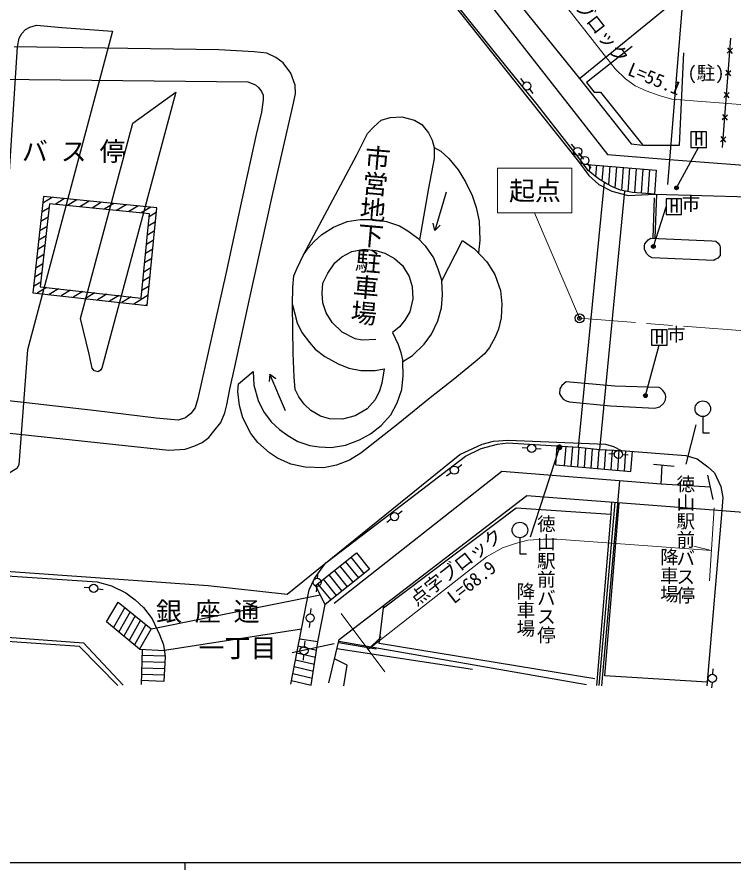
# Model space of a CAD drawing. Units: millimetres at full size, sheet at 1:1000; details may follow other scales. Extents: x 40000 to 680000, y 20000 to 380000.
# Drawn here: x 145354 to 242038, y 204000 to 319060 of the extents above; entities that cross this region are included whole.
import ezdxf
from ezdxf.enums import TextEntityAlignment as Align

# ---------------------------------------------------------------- set-up
doc = ezdxf.new("R2010")
doc.units = ezdxf.units.MM
doc.header["$LTSCALE"] = 1000
doc.header["$PDMODE"] = 32
doc.header["$PDSIZE"] = 500
doc.linetypes.add('CHAIN', pattern=[18.5, 12, -1.5, 3.5, -1.5])
for name, color, linetype, lineweight in [('M-BGD', 7, 'Continuous', 25), ('M-BGD-EXST', 7, 'Continuous', 25), ('M-BMK', 2, 'CHAIN', 13), ('M-BMK-ROW', 30, 'Continuous', 25), ('M-BMK-SRVR', 3, 'Continuous', 25), ('M-STR-HTXT', 7, 'Continuous', 13), ('M-STR-STR3', 7, 'Continuous', 25), ('M-STR-STRC', 7, 'Continuous', 25), ('M-STR-STRD', 8, 'Continuous', 25), ('M-TTL-BAND', 7, 'Continuous', 25)]:
    doc.layers.add(name, color=color, linetype=linetype, lineweight=lineweight)
doc.layers.add('M-BMK-HTXT', color=7, linetype='Continuous')
doc.layers.add('M-OTRS', color=6, linetype='Continuous')
doc.styles.add('@ＭＳ ゴシック', font='')
doc.styles.add('ＭＳ ゴシック', font='')
doc.styles.get('@ＭＳ ゴシック').set_extended_font_data('@MS Gothic')
doc.styles.get('ＭＳ ゴシック').set_extended_font_data('MS Gothic')

msp = doc.modelspace()

# ---------------------------------------------------------------- hatches: boundary and pattern name
at = {"layer": 'M-BGD'}
msp.add_hatch(color=256, dxfattribs=at).paths.add_polyline_path([(218894, 260947, 0.41421), (218567, 261409, 0.41421), (218105, 261082, 1)])
at = {"layer": 'M-BGD-EXST'}
for points in [[(234485, 295844, 1), (234115, 296180, 1)], [(231355, 287927, 1), (230985, 288264, 1)], [(230284, 267819, 1), (229914, 268155, 1)]]:
    msp.add_hatch(color=256, dxfattribs=at).paths.add_polyline_path(points)

# ---------------------------------------------------------------- linework, layer by layer
at = {"layer": 'M-BGD'}
for p, q in [((240505, 301458), (241611, 316192)), ((241107, 314193), (241865, 314845)), ((241159, 314898), (241812, 314140)), ((240882, 311201), (241640, 311853)), ((240935, 311906), (241587, 311148)), ((213757, 310190), (213289, 310776)), ((214444, 309331), (214912, 308745)), ((240657, 308210), (241416, 308862)), ((240710, 308915), (241363, 308157)), ((240433, 305218), (241191, 305870)), ((240486, 305923), (241138, 305165)), ((240208, 302226), (240966, 302879)), ((240261, 302932), (240913, 302174)), ((220615, 301347), (220147, 301933)), ((221583, 300131), (221114, 300717)), ((221302, 300488), (221770, 299902)), ((222269, 299272), (222738, 298686)), ((150100, 294730), (148845, 293971)), ((151761, 294566), (150475, 293788)), ((231296, 294657), (231077, 289225)), ((231616, 295155), (231377, 289212)), ((153423, 294402), (152137, 293625)), ((155085, 294239), (153799, 293461)), ((156747, 294075), (155461, 293297)), ((158409, 293912), (157123, 293134)), ((160071, 293748), (158785, 292970)), ((161733, 293584), (160447, 292807)), ((163395, 293421), (162109, 292643)), ((149677, 293305), (148706, 292718)), ((164125, 292694), (163165, 292113)), ((149537, 292052), (148566, 291465)), ((164005, 291452), (163044, 290871)), ((149398, 290800), (148427, 290213)), ((163885, 290211), (162924, 289630)), ((201700, 290277), (202436, 290971)), ((149259, 289547), (148288, 288960)), ((163764, 288969), (162804, 288389)), ((149119, 288294), (148148, 287707)), ((163644, 287728), (162683, 287147)), ((148980, 287041), (148009, 286454)), ((148841, 285788), (147870, 285201)), ((163524, 286487), (162563, 285906)), ((148701, 284535), (147730, 283948)), ((163403, 285245), (162443, 284665)), ((148562, 283282), (147591, 282695)), ((163283, 284004), (162323, 283423)), ((149309, 282565), (148044, 281801)), ((150941, 282384), (149676, 281619)), ((152573, 282202), (151309, 281437)), ((154206, 282021), (152941, 281256)), ((163163, 282763), (162202, 282182)), ((155838, 281839), (154573, 281074)), ((157470, 281658), (156206, 280893)), ((159103, 281476), (157838, 280711)), ((160735, 281295), (159470, 280530)), ((163042, 281521), (161103, 280348)), ((162922, 280280), (162735, 280167)), ((179465, 270890), (179335, 269887)), ((237838, 265164), (237838, 262989)), ((235587, 258722), (236935, 264045)), ((237838, 262989), (238728, 262989)), ((214210, 260903), (213461, 260946)), ((218499, 261015), (214543, 248887)), ((215308, 260839), (216057, 260796)), ((225909, 260089), (225160, 260132)), ((227007, 260025), (227756, 259981)), ((204761, 258263), (205357, 258718)), ((231193, 258733), (233997, 258463)), ((232207, 256024), (232364, 258621)), ((203887, 257595), (203291, 257140)), ((238485, 257266), (239186, 253980)), ((226607, 256479), (224197, 228816)), ((223878, 228894), (226000, 253588)), ((196692, 251994), (197288, 252449)), ((195817, 251327), (195221, 250871)), ((213174, 248805), (213174, 246630)), ((213174, 246630), (214063, 246630)), ((185891, 243342), (185971, 244088)), ((155141, 242037), (154395, 242112)), ((156235, 241926), (156981, 241851)), ((185774, 242248), (185695, 241502)), ((184946, 238541), (185025, 239287)), ((184829, 237448), (184749, 236702)), ((182277, 229078), (183711, 236503)), ((184115, 234124), (184194, 234870)), ((188741, 234869), (222144, 229018)), ((182475, 233335), (188108, 234568)), ((188499, 233857), (206762, 231105)), ((188697, 234683), (193799, 233812)), ((183998, 233030), (183918, 232284)), ((239180, 230395), (239244, 231142)), ((239086, 229299), (239023, 228551))]:
    msp.add_line(p, q, dxfattribs=at)
for points in [[(221742, 299216), (221116, 300056), (215497, 307244), (209707, 314420), (204820, 320534), (203834, 322144), (203440, 323012), (203072, 324115), (202912, 325538), (203092, 328319), (203597, 330674), (204356, 334552), (205031, 337966), (206943, 347351)], [(191814, 344085), (208714, 326290), (221190, 310779), (234027, 321213)], [(231356, 295162), (244068, 294829), (245266, 294986), (246401, 295572), (247679, 296733), (248266, 297594), (248814, 298784), (249152, 300146), (249507, 303803), (252375, 342048)], [(206335, 324393), (224969, 300528), (233367, 299841), (247520, 298757)], [(144370, 262935), (165826, 260644), (168031, 260755), (169329, 261193), (170298, 261681), (171222, 262324), (171909, 263190), (172828, 264383), (173377, 265652), (173645, 266755), (174072, 268855), (174708, 271861), (176691, 281019), (179842, 295251), (182642, 307456), (182922, 308732), (182848, 309887), (182289, 311491), (181251, 312882), (180268, 313606), (179035, 314183), (177333, 314386), (172565, 314643), (144945, 315060)], [(228290, 315083), (222167, 310247), (223198, 308941), (224021, 308941), (229742, 301786), (234697, 301786), (235294, 314220)], [(138539, 310732), (176461, 310340), (177499, 309939), (177973, 309509), (178303, 308998), (178528, 308529), (178556, 307877), (178336, 306221), (177598, 303229), (175559, 293976), (173489, 284415), (169746, 267610), (169373, 266358), (168808, 265580), (168077, 265003), (167104, 264675), (164121, 264929), (156037, 265937), (146240, 267056), (139282, 267830), (139874, 273155), (134875, 273711)], [(221190, 310779), (228168, 301941), (229742, 301786)], [(183983, 286962), (191171, 300451), (192634, 303344), (193459, 304252), (194447, 305149), (195666, 305497), (197242, 305618), (198951, 305171), (199928, 304574), (200866, 303460), (201341, 302470), (201630, 301453), (201603, 299993), (200837, 295981), (199615, 289004)], [(201630, 301453), (202497, 300962), (203576, 299983), (204828, 298462), (205846, 296841), (206730, 294998), (207265, 293374), (207676, 291517), (207757, 288940), (207588, 287235)], [(231356, 295162), (228372, 295373), (226745, 295692), (225738, 296132), (224802, 296605), (223768, 297223), (222368, 298376), (221742, 299216)], [(203245, 295441), (201700, 290277), (201467, 291260)], [(182513, 280215), (182533, 282604), (182683, 284160), (183078, 285099), (183983, 286962), (184610, 287879), (185409, 288759), (186453, 289706), (188019, 290698), (189893, 291461), (191650, 291756), (193485, 291756), (195199, 291488), (196916, 290909), (198065, 290242), (199410, 289210), (200415, 288203), (201509, 286576), (202106, 285109), (202380, 284289), (202662, 283483)], [(193733, 275547), (191918, 275468), (190937, 275660), (189216, 276546), (187832, 277851), (187048, 279158), (186607, 280487), (186484, 281816), (186614, 283166), (187269, 284526), (188229, 285884), (189148, 286718), (190514, 287445), (192175, 287745), (193728, 287583), (194933, 287227), (196276, 286507), (197340, 285542), (198253, 284064), (198622, 282695), (198720, 281063), (198327, 279281), (197648, 278190), (196932, 277287), (196174, 276623), (195981, 276506), (196763, 274878), (197091, 273814), (197359, 272806), (197374, 272587), (198669, 273382), (200242, 274927), (201264, 276282), (202112, 278088), (202584, 279843), (202753, 281587), (202662, 283483), (205451, 288914), (207066, 287792), (208714, 286035), (209804, 284322), (210557, 282166), (210737, 280366), (210629, 278491), (210300, 276938), (209840, 275896), (209093, 274497), (208382, 273649), (207127, 272567), (204154, 270102), (201084, 267687), (196759, 264186), (191723, 260221), (190177, 259286), (188423, 258608), (186663, 258254), (184200, 258349), (182264, 258728), (180484, 259554), (179421, 260270), (177807, 261679), (176899, 262897), (175816, 264988), (175342, 266658), (175128, 268566), (175227, 269587), (177208, 271235), (177296, 269415), (177874, 267316), (178575, 265854), (179629, 264455), (180746, 263441), (181857, 262590), (183219, 261816), (184820, 261271), (186096, 261085), (187709, 260992), (189631, 261323), (191545, 262012), (193002, 262831), (194467, 263975), (195744, 265383), (196603, 267012), (197240, 268816), (197419, 270659), (197374, 272587)], [(181540, 265915), (179465, 270890), (180268, 270277)], [(183711, 236503), (184730, 241778), (185488, 243339), (186358, 244594), (186992, 245411), (194718, 251337), (205812, 259808), (207937, 260865), (210161, 261422), (211491, 261609), (218867, 261181), (221007, 261013), (223966, 260726), (226841, 260607), (235535, 259926), (237092, 259464), (238504, 258382), (239401, 257567), (240276, 255744), (240518, 254256), (240386, 252501), (238371, 228852)], [(238836, 255623), (232207, 256024), (210712, 257768), (188113, 239932)], [(187392, 229220), (188794, 235090), (214090, 254495), (232270, 253111), (247993, 251928), (272145, 250219), (288366, 249082), (295372, 248457)], [(225539, 253623), (225427, 251982), (223509, 228884)], [(238410, 229316), (224633, 230175), (226538, 253547)], [(194788, 239355), (212685, 252847), (225414, 251983)], [(121384, 229173), (122838, 236977), (123597, 239811), (124604, 241441), (126298, 243201), (128110, 244133), (129259, 244573), (141270, 243876), (156136, 242877), (158079, 242332), (160022, 241385), (161283, 240429), (162424, 239394), (163577, 237862), (164585, 235761), (165105, 234358), (165330, 232817), (165135, 229431)], [(223298, 229773), (194206, 234539), (194832, 239722)], [(117274, 237392), (154329, 234628), (159679, 228925)], [(158941, 228870), (153774, 234133), (136837, 235293), (135882, 228847)], [(189438, 228838), (189875, 231630), (188166, 232463)]]:
    msp.add_lwpolyline(points, dxfattribs=at)
for points in [[(158233, 317167), (146772, 274183), (145614, 258670), (145322, 258154), (144868, 257879), (144158, 257450), (143558, 257385), (142971, 257556), (142609, 257836), (142316, 258229), (142020, 258626), (143529, 284509), (143771, 289111), (145405, 315053), (145616, 316234), (145981, 316834), (146491, 317396), (147080, 317718), (147969, 317951), (151403, 317640)], [(153921, 278412), (160961, 304751), (166777, 308925), (156790, 271677), (156602, 271404), (156292, 271217), (155995, 271276), (155746, 271324), (155652, 271450), (155486, 271673), (155096, 273589)], [(148942, 294844), (147498, 281861), (162909, 280147), (164188, 293343)], [(149738, 293861), (148492, 282656), (162102, 281143), (163206, 292535)], [(194856, 271624), (194542, 269670), (194230, 268623), (193654, 267402), (192559, 266227), (190974, 265268), (189245, 264823), (187481, 264848), (186278, 265218), (184967, 265981), (184073, 266828), (183338, 267815), (182867, 268805), (182718, 270481), (182602, 273709), (182513, 280215), (183125, 277821), (183748, 276523), (184789, 275146), (185575, 274240), (186865, 273271), (188682, 272270), (190084, 271706), (191737, 271361), (193651, 271361)]]:
    msp.add_lwpolyline(points, close=True, dxfattribs=at)
for centre, radius in [((214100, 309760), 550), ((220958, 300918), 550), ((221926, 299702), 550), ((237838, 266214), 1050), ((214759, 260871), 550), ((226458, 260057), 550), ((204324, 257929), 550), ((196254, 251660), 550), ((213174, 249855), 1050), ((185833, 242795), 550), ((155688, 241981), 550), ((184887, 237995), 550), ((184056, 233577), 550), ((239133, 229847), 550)]:
    msp.add_circle(centre, radius, dxfattribs=at)
at = {"layer": 'M-BGD-EXST'}
for p, q in [((238321, 303561), (236221, 303561)), ((236221, 303561), (236221, 301461)), ((238321, 301461), (238321, 303561)), ((234300, 296012), (237271, 301461)), ((236221, 301461), (238321, 301461)), ((231170, 288096), (232886, 293479)), ((234986, 294529), (232886, 294529)), ((232886, 294529), (232886, 292429)), ((234986, 292429), (234986, 294529)), ((232886, 292429), (234986, 292429)), ((233020, 276876), (230920, 276876)), ((230920, 276876), (230920, 274776)), ((233020, 274776), (233020, 276876)), ((230099, 267987), (231970, 274776)), ((230920, 274776), (233020, 274776))]:
    msp.add_line(p, q, dxfattribs=at)
for centre in [(234300, 296012), (231170, 288096), (230099, 267987)]:
    msp.add_circle(centre, 250, dxfattribs=at)
at = {"layer": 'M-BMK'}
msp.add_lwpolyline([(497809, 293040), (478953, 283993), (471558, 280835), (459440, 276523), (455745, 275404), (445014, 272570), (432098, 269649), (427318, 268835), (419773, 267569), (413377, 266963), (407280, 266518), (401533, 266169), (387596, 266171), (376784, 266609), (356609, 268200), (320988, 270859), (221221, 278418)], dxfattribs=at)
at = {"layer": 'M-BMK-ROW'}
msp.add_line((236002, 332213), (233092, 296484), dxfattribs=at)
for points in [[(102635, 331934), (153648, 331341), (196393, 330649), (221062, 299552), (222472, 297704), (223816, 296485), (225581, 295565), (227760, 294984), (231356, 295162)], [(98933, 282345), (112526, 259970), (120542, 245789), (142597, 244383), (171126, 242359), (181784, 241199), (205071, 260031), (208071, 261441), (209602, 261862), (211597, 261999), (224728, 261457), (225788, 261116), (226841, 260607)]]:
    msp.add_lwpolyline(points, dxfattribs=at)
at = {"layer": 'M-BMK-SRVR'}
msp.add_circle((221221, 278418), 600, dxfattribs=at)
at = {"layer": 'M-OTRS'}
msp.add_point((221221, 278418), dxfattribs=at)
at = {"layer": 'M-STR-HTXT'}
for p, q in [((210153, 298658), (220153, 298658)), ((210153, 292658), (210153, 298658)), ((220153, 298658), (220153, 292658)), ((220153, 292658), (210153, 292658)), ((215153, 292658), (221221, 278418)), ((239376, 252839), (238758, 242999)), ((239016, 247105), (236625, 247662)), ((189053, 238595), (194965, 230708)), ((192707, 233721), (194450, 235450))]:
    msp.add_line(p, q, dxfattribs=at)
for points in [[(212576, 329262), (226018, 312073), (227395, 310728), (228702, 309804), (230185, 309125), (231953, 308498), (233652, 308004), (249314, 306784)], [(192707, 233721), (208687, 246257), (210810, 247462), (212590, 248047), (214223, 248472), (216332, 248612), (218172, 248604), (239016, 247105)]]:
    msp.add_lwpolyline(points, dxfattribs=at)
at = {"layer": 'M-STR-STR3'}
for p, q in [((222591, 299146), (222527, 298245)), ((223488, 299072), (223379, 297543)), ((224385, 298998), (224239, 296941)), ((225282, 298925), (225107, 296451)), ((226179, 298851), (225979, 296026)), ((227076, 298777), (226856, 295670)), ((227973, 298703), (227746, 295496)), ((228870, 298630), (228638, 295354)), ((229767, 298556), (229536, 295291)), ((230664, 298482), (230433, 295227)), ((218029, 258656), (218178, 261221)), ((219188, 258550), (219391, 261140)), ((220085, 258468), (220288, 261070)), ((220981, 258387), (221185, 260996)), ((221877, 258305), (222081, 260909)), ((222774, 258223), (222977, 260822)), ((223670, 258142), (223873, 260735)), ((224567, 258060), (224773, 260693)), ((225463, 257978), (225673, 260655)), ((226359, 257896), (226572, 260618)), ((227256, 257815), (227470, 260558)), ((228152, 257733), (228368, 260487)), ((218029, 258656), (228152, 257733)), ((189627, 245599), (191389, 243397)), ((190374, 246196), (192137, 243992)), ((188134, 244405), (189893, 242206)), ((188881, 245002), (190641, 242801)), ((186641, 243211), (188397, 241015)), ((187388, 243808), (189145, 241610)), ((185895, 242614), (187650, 240420)), ((164149, 236669), (186239, 241092)), ((159879, 239412), (158358, 236711)), ((185933, 234764), (186897, 239820)), ((160588, 238837), (159063, 236129)), ((161298, 238262), (159768, 235546)), ((162007, 237687), (160473, 234964)), ((162716, 237112), (161178, 234382)), ((163425, 236537), (164149, 236669)), ((183711, 236503), (165217, 233587)), ((161883, 233800), (165217, 233587)), ((162234, 233777), (162072, 229033)), ((183270, 234217), (185759, 233641)), ((165329, 232822), (162205, 232929)), ((183090, 233286), (185614, 232702)), ((165281, 231974), (162176, 232081)), ((182731, 231425), (185323, 230826)), ((182910, 232356), (185469, 231764)), ((165184, 230279), (162118, 230384)), ((165233, 231126), (162147, 231232)), ((182551, 230495), (185178, 229887)), ((165135, 229431), (162089, 229536)), ((182371, 229564), (185033, 228949))]:
    msp.add_line(p, q, dxfattribs=at)
for points in [[(221742, 299216), (231561, 298408), (231331, 295164)], [(185033, 228949), (185933, 234764), (183450, 235149)]]:
    msp.add_lwpolyline(points, dxfattribs=at)
for points in [[(186897, 239820), (185582, 242363), (191121, 246794), (192885, 244587)], [(159002, 240123), (163425, 236537), (161883, 233800), (157434, 237474)]]:
    msp.add_lwpolyline(points, close=True, dxfattribs=at)
at = {"layer": 'M-STR-STRC'}
for p, q in [((224522, 296773), (221007, 261013)), ((223966, 260726), (227343, 295574))]:
    msp.add_line(p, q, dxfattribs=at)
at = {"layer": 'M-STR-STRD'}
for points in [[(230836, 289235), (239054, 288884), (239594, 288837), (239901, 288558), (240139, 288203), (240197, 288010), (240175, 286877), (239860, 286529), (239526, 286346), (239336, 286239), (231013, 286574), (230601, 286798), (230312, 287098), (230091, 287410), (229996, 287757), (229956, 288186), (230030, 288473), (230261, 288749), (230484, 288994)], [(219401, 269871), (218836, 269337), (218547, 268901), (218496, 268249), (218718, 267854), (219005, 267507), (219399, 267278), (219869, 267131), (225406, 266597), (231348, 266319), (232051, 266477), (232579, 266964), (232815, 267437), (232874, 267857), (232741, 268279), (232462, 268683), (232154, 268984), (231958, 269076), (225960, 269266)]]:
    msp.add_lwpolyline(points, close=True, dxfattribs=at)
at = {"layer": 'M-TTL-BAND'}
for p, q in [((40000, 205000), (579000, 205000)), ((168000, 205000), (168000, 204000))]:
    msp.add_line(p, q, dxfattribs=at)

# ---------------------------------------------------------------- texts
at = {"layer": 'M-BGD-EXST', "style": 'ＭＳ ゴシック'}
for s, p in [('H', (236674, 301153)), ('市', (234986, 292429)), ('H', (233339, 292121)), ('市', (233020, 274776)), ('H', (231372, 274468))]:
    msp.add_text(s, height=1833, dxfattribs=at).set_placement(p, align=Align.BOTTOM_LEFT)
at = {"layer": 'M-BMK-HTXT', "style": 'ＭＳ ゴシック'}
for s, height, p in [('(駐)', 1833, (235775, 310058)), ('バ ス 停', 2566, (145997, 298897)), ('銀 座 通', 2566, (164078, 236819)), ('一丁目', 2566, (169834, 231903))]:
    msp.add_text(s, height=height, dxfattribs=at).set_placement(p, align=Align.BOTTOM_LEFT)
at = {"layer": 'M-BMK-HTXT', "style": '@ＭＳ ゴシック'}
for s, height, rotation, p in [('市営地下駐車場', 2566, 265, (192034, 301987)), ('徳山駅前バス停', 1833, 270, (234044, 257330)), ('徳山駅前バス停', 1833, 270, (215240, 251961)), ('降車場', 1833, 270, (231830, 247491)), ('降車場', 1833, 270, (212474, 242859))]:
    msp.add_text(s, height=height, rotation=rotation, dxfattribs=at).set_placement(p, align=Align.BOTTOM_LEFT)
at = {"layer": 'M-STR-HTXT', "style": 'ＭＳ ゴシック'}
for s, rotation, p in [('点字ブロック', 308.026, (216928, 324070)), ('L=55.1', 337.768, (227338, 310786)), ('点字ブロック', 38.113, (199574, 239108)), ('L=68.9', 38.113, (204623, 239383))]:
    msp.add_text(s, height=1833, rotation=rotation, dxfattribs=at).set_placement(p, align=Align.BOTTOM_LEFT)
msp.add_text('起点', height=2566, dxfattribs=at).set_placement((215209, 295622), align=Align.MIDDLE_CENTER)

doc.saveas('drawing.dxf')
